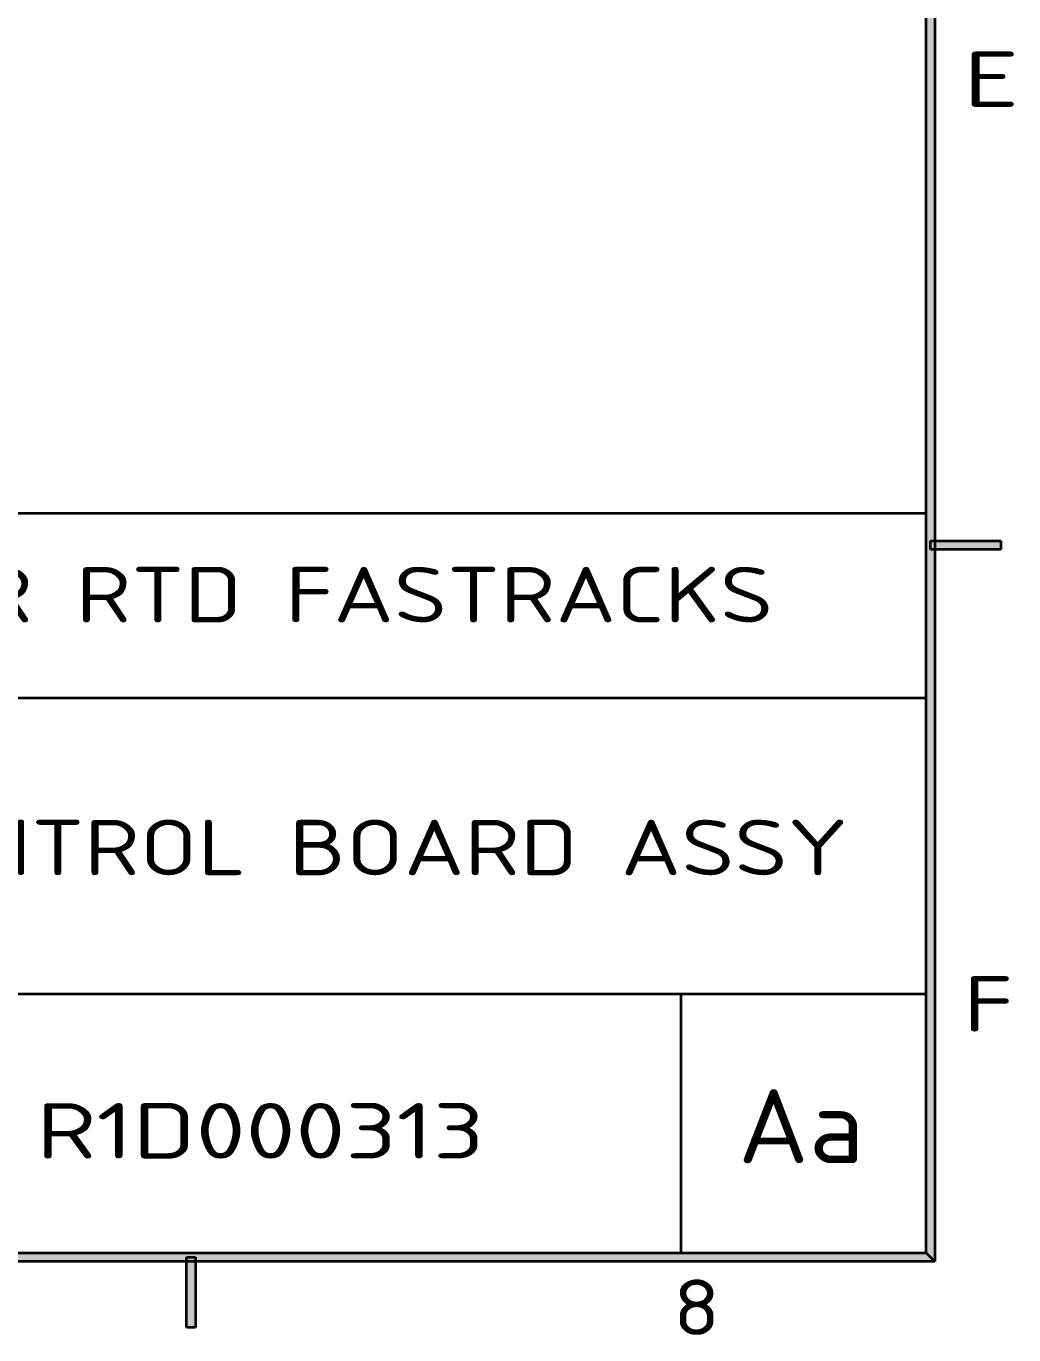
# Model space of a CAD drawing. Extents: x 23 to 417, y 3 to 294.
# Drawn here: x 361.1 to 414.5, y 5.8 to 76.6 of the extents above; entities that cross this region are included whole.
import ezdxf
from ezdxf.enums import TextEntityAlignment as Align

# ---------------------------------------------------------------- set-up
doc = ezdxf.new("R2010")
doc.units = 0
doc.layers.get('0').update_dxf_attribs({"lineweight": 13})
doc.layers.add('3', color=7, linetype='Continuous', lineweight=13)
doc.layers.add('5', color=7, linetype='Continuous', lineweight=13)
doc.styles.get("Standard").update_dxf_attribs({"font": 'isocp.shx'})

# ---------------------------------------------------------------- blocks, each defined once
blk = doc.blocks.new('BLOCK3259')
at = {"layer": '3', "color": 7, "lineweight": 13}
blk.add_text('E', height=3, dxfattribs=at).set_placement((411.772, 72.192), (414.81, 72.192), align=Align.FIT)
blk = doc.blocks.new('BLOCK3260')
at = {"layer": '3', "color": 7, "lineweight": 13}
blk.add_text('F', height=3, dxfattribs=at).set_placement((411.778, 22.192), (414.508, 22.192), align=Align.FIT)
blk = doc.blocks.new('BLOCK3263')
at = {"layer": '3', "color": 7, "lineweight": 13}
blk.add_text('8', height=3, dxfattribs=at).set_placement((396.08, 5.792), (398.618, 5.792), align=Align.FIT)
blk = doc.blocks.new('BLOCK3302')
at = {"layer": '5', "color": 7, "lineweight": 13}
blk.add_text('CCP CONTROL BOARD ASSY', height=3, dxfattribs=at).set_placement((341.96, 30.655), (405.537, 30.655), align=Align.FIT)
blk = doc.blocks.new('BLOCK3303')
at = {"layer": '5', "color": 7, "lineweight": 13}
blk.add_text('R1D000313', height=3, dxfattribs=at).set_placement((361.633, 15.334), (385.864, 15.334), align=Align.FIT)
blk = doc.blocks.new('BLOCK3325')
at = {"layer": '5', "color": 7, "lineweight": 13}
blk.add_text('DENVER RTD FASTRACKS', height=3, dxfattribs=at).set_placement((343.681, 44.328), (401.488, 44.328), align=Align.FIT)
blk = doc.blocks.new('BLOCK3359')
at = {"layer": '3', "color": 7, "lineweight": 5}
blk.add_solid([(29.763, 9.762), (30.237, 10.238), (410.237, 9.762), (409.763, 10.238)], dxfattribs=at)
blk = doc.blocks.new('BLOCK3360')
at = {"layer": '3', "color": 7, "lineweight": 5}
blk.add_solid([(410.237, 9.762), (409.763, 10.238), (410.237, 287.237), (409.763, 286.763)], dxfattribs=at)
blk = doc.blocks.new('BLOCK3366')
at = {"layer": '3', "color": 7, "lineweight": 5}
blk.add_solid([(413.806, 48.263), (413.806, 48.737), (410.006, 48.263), (410.006, 48.737)], dxfattribs=at)
blk = doc.blocks.new('BLOCK3367')
at = {"layer": '3', "color": 7, "lineweight": 5}
blk.add_solid([(369.763, 6.2), (370.237, 6.2), (369.763, 10), (370.237, 10)], dxfattribs=at)
blk = doc.blocks.new('BLOCK3536')
at = {"color": 7, "lineweight": 13}
blk.add_text('Aa', height=4, dxfattribs=at).set_placement((401.495, 16.264), (408.33, 16.264), align=Align.FIT)

msp = doc.modelspace()

# ---------------------------------------------------------------- linework, layer by layer
at = {"color": 7, "lineweight": 35}
for p, q in [((30.2375, 50.2375), (409.7625, 50.2375)), ((337.7625, 40.2375), (409.7625, 40.2375)), ((337.7625, 24.2375), (409.7625, 24.2375))]:
    msp.add_line(p, q, dxfattribs=at)
at = {"color": 7, "lineweight": 35, "ltscale": 0.35}
msp.add_line((396.4902, 24.2375), (396.4902, 10.2375), dxfattribs=at)
at = {"layer": '3', "color": 7, "lineweight": 35}
for p, q in [((409.7625, 10.2375), (409.7625, 286.7625)), ((410.2375, 287.2375), (410.2375, 9.7625)), ((30.2375, 10.2375), (409.7625, 10.2375)), ((410.2375, 9.7625), (29.7625, 9.7625))]:
    msp.add_line(p, q, dxfattribs=at)
at = {"layer": '3', "color": 7, "lineweight": 35, "ltscale": 0.095}
for p, q in [((410.0062, 48.7375), (413.8062, 48.7375)), ((413.8062, 48.2625), (410.0062, 48.2625)), ((369.7625, 6.2), (369.7625, 10)), ((370.2375, 10), (370.2375, 6.2))]:
    msp.add_line(p, q, dxfattribs=at)
at = {"layer": '3', "color": 7, "lineweight": 35, "ltscale": 0.011875}
for p, q in [((410.0062, 48.2625), (410.0062, 48.7375)), ((413.8062, 48.7375), (413.8062, 48.2625)), ((369.7625, 10), (370.2375, 10)), ((370.2375, 6.2), (369.7625, 6.2))]:
    msp.add_line(p, q, dxfattribs=at)
at = {"layer": '3', "color": 7, "lineweight": 35, "ltscale": 0.016794}
for p, q in [((410.2375, 9.7625), (409.7625, 10.2375)), ((409.7625, 10.2375), (410.2375, 9.7625))]:
    msp.add_line(p, q, dxfattribs=at)

# ---------------------------------------------------------------- block references
at = {"lineweight": 0}
msp.add_blockref('BLOCK3536', (-1.908, -1.1789), dxfattribs=at)
at = {"layer": '3', "lineweight": 0}
for name in ['BLOCK3360', 'BLOCK3259', 'BLOCK3366', 'BLOCK3260', 'BLOCK3359', 'BLOCK3367', 'BLOCK3263']:
    msp.add_blockref(name, (0, 0), dxfattribs=at)
at = {"layer": '5', "lineweight": 0}
for name in ['BLOCK3325', 'BLOCK3302', 'BLOCK3303']:
    msp.add_blockref(name, (0, 0), dxfattribs=at)

doc.saveas('drawing.dxf')
